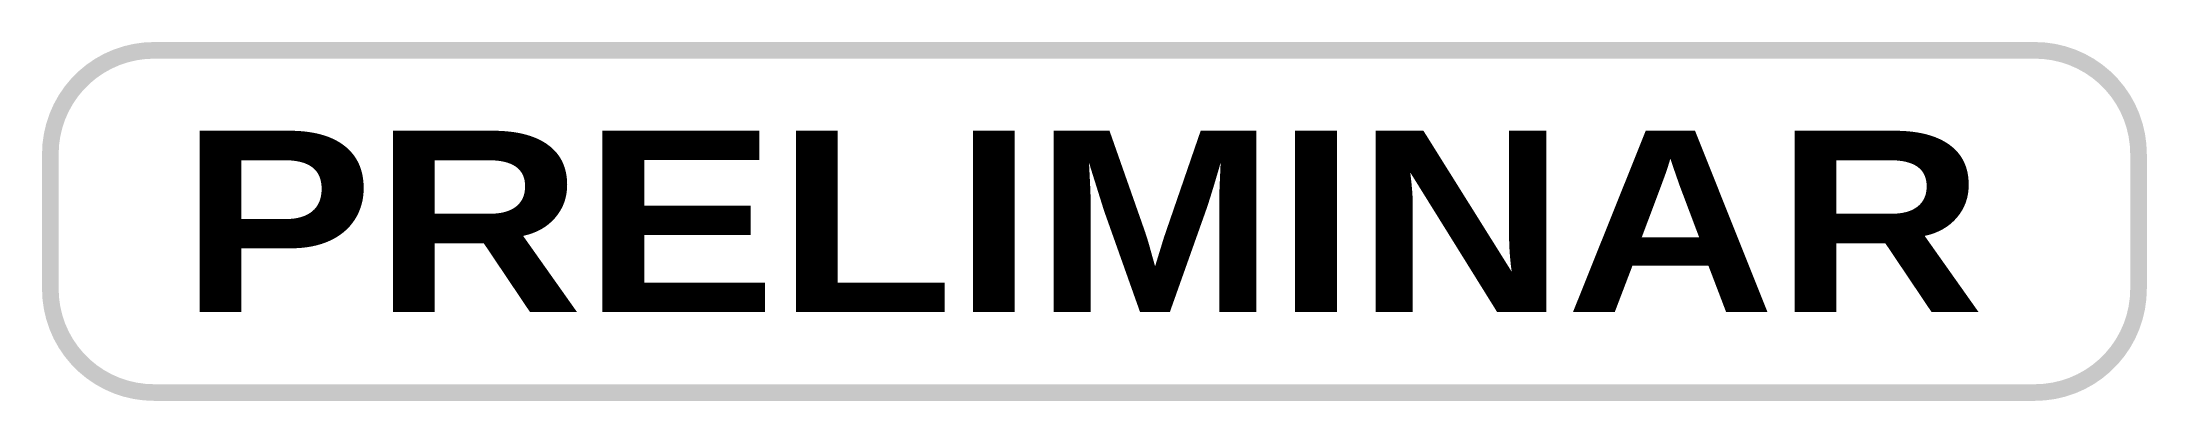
# Model space of a CAD drawing. Header units: millimetres. Extents: x 1388.8 to 1401.5, y -748.8 to -746.7.
import ezdxf
from ezdxf.enums import TextEntityAlignment as Align

# ---------------------------------------------------------------- set-up
doc = ezdxf.new("R2010")
doc.units = ezdxf.units.MM
doc.header["$LTSCALE"] = 10
doc.linetypes.add('HIDDEN2', pattern=[0.1875, 0.125, -0.0625])
doc.layers.add('FOLHA', color=7, linetype='Continuous')
doc.styles.add('FOLHA_ARIAL_BLACK', font='ARIBLK.TTF')

msp = doc.modelspace()

# ---------------------------------------------------------------- linework, layer by layer
at = {"layer": 'FOLHA', "color": 10, "linetype": 'HIDDEN2', "const_width": 0.1}
msp.add_lwpolyline([(1389.464, -748.778), (1400.78, -748.778, 0.414214), (1401.403, -748.155), (1401.403, -747.344, 0.414214), (1400.78, -746.72), (1389.464, -746.72, 0.414214), (1388.84, -747.344), (1388.84, -748.155, 0.414214)], format="xyb", close=True, dxfattribs=at)

# ---------------------------------------------------------------- texts
at = {"layer": 'FOLHA', "color": 10, "style": 'FOLHA_ARIAL_BLACK'}
msp.add_text('PRELIMINAR', height=1.0912, dxfattribs=at).set_placement((1395.049, -747.749), align=Align.MIDDLE)

doc.saveas('drawing.dxf')
